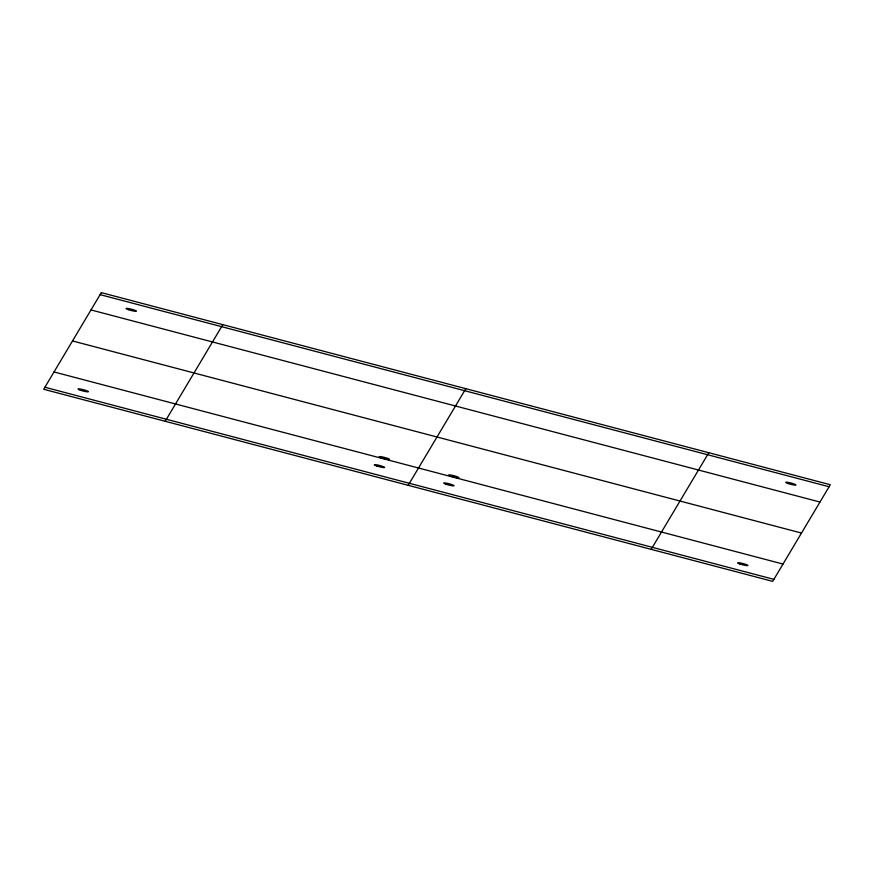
<?xml version="1.0" encoding="UTF-8"?>
<svg xmlns="http://www.w3.org/2000/svg" width="874" height="874" viewBox="0 0 874 874"><rect width="100%" height="100%" fill="white"/><g stroke="black" fill="none" stroke-linecap="round" stroke-linejoin="round"><path stroke-width="1.31" d="M165.197 421.279L222.815 324.647M408.191 485.321L465.809 388.679M651.185 549.353L708.803 452.721M100.117 294.647L829.098 486.752M90.994 309.942L819.976 502.047M72.509 340.947L801.491 533.053M54.024 371.953L783.006 564.058M44.902 387.248L773.883 579.353M101.318 292.626L43.7 389.269L772.682 581.374L830.3 484.731L101.318 292.626M739.852 564.003A5.386 0.677 14.5 0 0 747.969 565.544A5.386 0.677 14.5 0 0 740.475 562.954A5.386 0.677 14.5 0 0 739.852 564.003M787.867 483.475A5.386 0.677 14.5 0 0 795.995 485.015A5.386 0.677 14.5 0 0 788.49 482.437A5.386 0.677 14.5 0 0 787.867 483.475M128.314 309.669A5.386 0.677 14.5 0 0 136.442 311.21A5.386 0.677 14.5 0 0 128.937 308.62A5.386 0.677 14.5 0 0 128.314 309.669M80.299 390.197A5.386 0.677 14.5 0 0 88.427 391.727A5.386 0.677 14.5 0 0 80.921 389.149A5.386 0.677 14.5 0 0 80.299 390.197M381.37 457.889A5.386 0.677 14.5 0 0 389.487 459.418A5.386 0.677 14.5 0 0 381.993 456.84A5.386 0.677 14.5 0 0 381.37 457.889M376.563 465.94A5.386 0.677 14.5 0 0 384.68 467.47A5.386 0.677 14.5 0 0 377.186 464.892A5.386 0.677 14.5 0 0 376.563 465.94M450.787 476.177A5.386 0.677 14.5 0 0 458.916 477.717A5.386 0.677 14.5 0 0 451.41 475.139A5.386 0.677 14.5 0 0 450.787 476.177M445.991 484.24A5.386 0.677 14.5 0 0 454.109 485.769A5.386 0.677 14.5 0 0 446.614 483.191A5.386 0.677 14.5 0 0 445.991 484.24"/></g></svg>
